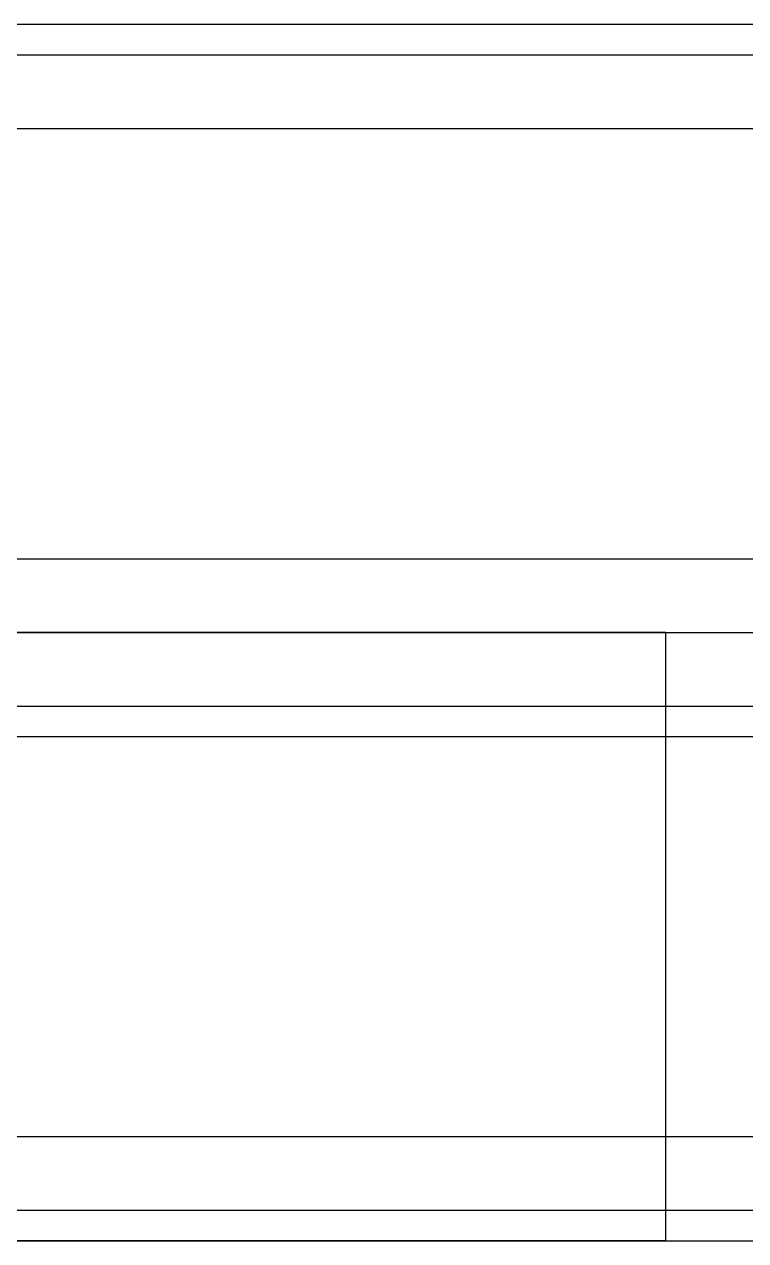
# Model space of a CAD drawing. Header units: millimetres. Extents: x -2000 to 0, y -2 to 2.
# Drawn here: x -774.852 to -772.036, y -2.375 to 2.375 of the extents above; entities that cross this region are included whole.
import ezdxf

# ---------------------------------------------------------------- set-up
doc = ezdxf.new("R2010")
doc.units = ezdxf.units.MM
doc.header["$MEASUREMENT"] = 0
doc.layers.add('2 Meter Open Rail', color=7, linetype='Continuous')

msp = doc.modelspace()

# ---------------------------------------------------------------- linework, layer by layer
at = {"layer": '2 Meter Open Rail', "lineweight": 30}
for p, q in [((-1000, 2.375, 69.9355), (0, 2.375, 69.9355)), ((-2000, 2.375, 20.122), (0, 2.375, 20.122)), ((-2000, 2.375, 19.9355), (0, 2.375, 19.9355)), ((-1000, 2.375, 70.122), (0, 2.375, 70.122)), ((-2000, 2.256, 20.4094), (0, 2.256, 20.4094)), ((-1000, 2.256, 70.4094), (0, 2.256, 70.4094)), ((-2000, 1.9686, 19.5291), (0, 1.9686, 19.5291)), ((-1000, 1.9686, 69.5291), (0, 1.9686, 69.5291)), ((-2000, 0.2874, 22.378), (0, 0.2874, 22.378)), ((-1000, 0.2874, 72.378), (0, 0.2874, 72.378)), ((-2000, 0, 19.5291), (0, 0, 19.5291)), ((-1000, 0, 69.5291), (0, 0, 69.5291)), ((-774.8221, 0, 65.7483), (-774.8819, 0, 65.7517)), ((-774.7619, 0, 65.7436), (-774.8221, 0, 65.7483)), ((-774.7013, 0, 65.7374), (-774.7619, 0, 65.7436)), ((-774.6404, 0, 65.7298), (-774.7013, 0, 65.7374)), ((-774.5792, 0, 65.7207), (-774.6404, 0, 65.7298)), ((-774.5178, 0, 65.7101), (-774.5792, 0, 65.7207)), ((-774.4562, 0, 65.6979), (-774.5178, 0, 65.7101)), ((-774.3945, 0, 65.6842), (-774.4562, 0, 65.6979)), ((-774.3327, 0, 65.6689), (-774.3945, 0, 65.6842)), ((-774.2708, 0, 65.652), (-774.3327, 0, 65.6689)), ((-774.209, 0, 65.6335), (-774.2708, 0, 65.652)), ((-774.1474, 0, 65.6134), (-774.209, 0, 65.6335)), ((-774.0858, 0, 65.5916), (-774.1474, 0, 65.6134)), ((-774.0245, 0, 65.5682), (-774.0858, 0, 65.5916)), ((-773.9635, 0, 65.5432), (-774.0245, 0, 65.5682)), ((-773.9029, 0, 65.5165), (-773.9635, 0, 65.5432)), ((-773.8426, 0, 65.4882), (-773.9029, 0, 65.5165)), ((-773.7829, 0, 65.4583), (-773.8426, 0, 65.4882)), ((-773.7236, 0, 65.4267), (-773.7829, 0, 65.4583)), ((-773.665, 0, 65.3935), (-773.7236, 0, 65.4267)), ((-773.6071, 0, 65.3587), (-773.665, 0, 65.3935)), ((-773.5499, 0, 65.3223), (-773.6071, 0, 65.3587)), ((-773.4935, 0, 65.2844), (-773.5499, 0, 65.3223)), ((-773.438, 0, 65.245), (-773.4935, 0, 65.2844)), ((-773.3833, 0, 65.204), (-773.438, 0, 65.245)), ((-773.3297, 0, 65.1616), (-773.3833, 0, 65.204)), ((-773.2771, 0, 65.1178), (-773.3297, 0, 65.1616)), ((-773.2256, 0, 65.0726), (-773.2771, 0, 65.1178)), ((-773.1753, 0, 65.026), (-773.2256, 0, 65.0726)), ((-773.1262, 0, 64.9781), (-773.1753, 0, 65.026)), ((-773.0783, 0, 64.929), (-773.1262, 0, 64.9781)), ((-773.0317, 0, 64.8787), (-773.0783, 0, 64.929)), ((-772.9865, 0, 64.8272), (-773.0317, 0, 64.8787)), ((-772.9427, 0, 64.7746), (-772.9865, 0, 64.8272)), ((-772.9003, 0, 64.721), (-772.9427, 0, 64.7746)), ((-772.8593, 0, 64.6663), (-772.9003, 0, 64.721)), ((-772.8199, 0, 64.6108), (-772.8593, 0, 64.6663)), ((-772.782, 0, 64.5544), (-772.8199, 0, 64.6108)), ((-772.7456, 0, 64.4972), (-772.782, 0, 64.5544)), ((-772.7108, 0, 64.4393), (-772.7456, 0, 64.4972)), ((-772.6776, 0, 64.3807), (-772.7108, 0, 64.4393)), ((-772.646, 0, 64.3214), (-772.6776, 0, 64.3807)), ((-772.6161, 0, 64.2617), (-772.646, 0, 64.3214)), ((-772.5878, 0, 64.2014), (-772.6161, 0, 64.2617)), ((-772.5611, 0, 64.1408), (-772.5878, 0, 64.2014)), ((-772.5361, 0, 64.0798), (-772.5611, 0, 64.1408)), ((-772.5127, 0, 64.0185), (-772.5361, 0, 64.0798)), ((-772.4909, 0, 63.9569), (-772.5127, 0, 64.0185)), ((-772.4708, 0, 63.8953), (-772.4909, 0, 63.9569)), ((-772.4523, 0, 63.8335), (-772.4708, 0, 63.8953)), ((-772.4354, 0, 63.7716), (-772.4523, 0, 63.8335)), ((-772.4201, 0, 63.7098), (-772.4354, 0, 63.7716)), ((-772.4064, 0, 63.6481), (-772.4201, 0, 63.7098)), ((-772.3942, 0, 63.5865), (-772.4064, 0, 63.6481)), ((-772.3836, 0, 63.5251), (-772.3942, 0, 63.5865)), ((-772.3745, 0, 63.4639), (-772.3836, 0, 63.5251)), ((-772.3669, 0, 63.403), (-772.3745, 0, 63.4639)), ((-772.3607, 0, 63.3424), (-772.3669, 0, 63.403)), ((-772.356, 0, 63.2822), (-772.3607, 0, 63.3424)), ((-772.3526, 0, 63.2224), (-772.356, 0, 63.2822)), ((-772.3507, 0, 63.1631), (-772.3526, 0, 63.2224)), ((-772.35, 0, 56.4043), (-772.3507, 0, 63.1631)), ((-2000, 0, 0.4064), (0, 0, 0.4064)), ((-1000, 0, 50.4064), (0, 0, 50.4064)), ((-774.8221, 0, 15.7483), (-774.8819, 0, 15.7517)), ((-774.8819, 0, 3.7569), (-774.8221, 0, 3.7603)), ((-774.8819, 0, 53.7569), (-774.8221, 0, 53.7603)), ((-774.7619, 0, 15.7436), (-774.8221, 0, 15.7483)), ((-774.8221, 0, 3.7603), (-774.7619, 0, 3.765)), ((-774.8221, 0, 53.7603), (-774.7619, 0, 53.765)), ((-774.7013, 0, 15.7374), (-774.7619, 0, 15.7436)), ((-774.7619, 0, 3.765), (-774.7013, 0, 3.7712)), ((-774.7619, 0, 53.765), (-774.7013, 0, 53.7712)), ((-774.6404, 0, 15.7298), (-774.7013, 0, 15.7374)), ((-774.7013, 0, 3.7712), (-774.6404, 0, 3.7788)), ((-774.7013, 0, 53.7712), (-774.6404, 0, 53.7788)), ((-774.5792, 0, 15.7207), (-774.6404, 0, 15.7298)), ((-774.6404, 0, 3.7788), (-774.5792, 0, 3.7879)), ((-774.6404, 0, 53.7788), (-774.5792, 0, 53.7879)), ((-774.5178, 0, 15.7101), (-774.5792, 0, 15.7207)), ((-774.5792, 0, 3.7879), (-774.5178, 0, 3.7985)), ((-774.5792, 0, 53.7879), (-774.5178, 0, 53.7985)), ((-774.4562, 0, 15.6979), (-774.5178, 0, 15.7101)), ((-774.5178, 0, 3.7985), (-774.4562, 0, 3.8107)), ((-774.5178, 0, 53.7985), (-774.4562, 0, 53.8107)), ((-774.3945, 0, 15.6842), (-774.4562, 0, 15.6979)), ((-774.4562, 0, 3.8107), (-774.3945, 0, 3.8244)), ((-774.4562, 0, 53.8107), (-774.3945, 0, 53.8244)), ((-774.3327, 0, 15.6689), (-774.3945, 0, 15.6842)), ((-774.3945, 0, 3.8244), (-774.3327, 0, 3.8397)), ((-774.3945, 0, 53.8244), (-774.3327, 0, 53.8397)), ((-774.2708, 0, 15.652), (-774.3327, 0, 15.6689)), ((-774.3327, 0, 3.8397), (-774.2708, 0, 3.8566)), ((-774.3327, 0, 53.8397), (-774.2708, 0, 53.8566)), ((-774.209, 0, 15.6335), (-774.2708, 0, 15.652)), ((-774.2708, 0, 3.8566), (-774.209, 0, 3.8751)), ((-774.2708, 0, 53.8566), (-774.209, 0, 53.8751)), ((-774.1474, 0, 15.6134), (-774.209, 0, 15.6335)), ((-774.209, 0, 3.8751), (-774.1474, 0, 3.8952)), ((-774.209, 0, 53.8751), (-774.1474, 0, 53.8952)), ((-774.0858, 0, 15.5916), (-774.1474, 0, 15.6134)), ((-774.1474, 0, 3.8952), (-774.0858, 0, 3.917)), ((-774.1474, 0, 53.8952), (-774.0858, 0, 53.917)), ((-774.0245, 0, 15.5682), (-774.0858, 0, 15.5916)), ((-774.0858, 0, 3.917), (-774.0245, 0, 3.9404)), ((-774.0858, 0, 53.917), (-774.0245, 0, 53.9404)), ((-773.9635, 0, 15.5432), (-774.0245, 0, 15.5682)), ((-774.0245, 0, 3.9404), (-773.9635, 0, 3.9654)), ((-774.0245, 0, 53.9404), (-773.9635, 0, 53.9654)), ((-773.9029, 0, 15.5165), (-773.9635, 0, 15.5432)), ((-773.9635, 0, 3.9654), (-773.9029, 0, 3.9921)), ((-773.9635, 0, 53.9654), (-773.9029, 0, 53.9921)), ((-773.8426, 0, 15.4882), (-773.9029, 0, 15.5165)), ((-773.9029, 0, 3.9921), (-773.8426, 0, 4.0204)), ((-773.9029, 0, 53.9921), (-773.8426, 0, 54.0204)), ((-773.7829, 0, 15.4583), (-773.8426, 0, 15.4882)), ((-773.8426, 0, 4.0204), (-773.7829, 0, 4.0503)), ((-773.8426, 0, 54.0204), (-773.7829, 0, 54.0503)), ((-773.7236, 0, 15.4267), (-773.7829, 0, 15.4583)), ((-773.7829, 0, 4.0503), (-773.7236, 0, 4.0819)), ((-773.7829, 0, 54.0503), (-773.7236, 0, 54.0819)), ((-773.665, 0, 15.3935), (-773.7236, 0, 15.4267)), ((-773.7236, 0, 4.0819), (-773.665, 0, 4.1151)), ((-773.7236, 0, 54.0819), (-773.665, 0, 54.1151)), ((-773.6071, 0, 15.3587), (-773.665, 0, 15.3935)), ((-773.665, 0, 4.1151), (-773.6071, 0, 4.1499)), ((-773.665, 0, 54.1151), (-773.6071, 0, 54.1499)), ((-773.5499, 0, 15.3223), (-773.6071, 0, 15.3587)), ((-773.6071, 0, 4.1499), (-773.5499, 0, 4.1863)), ((-773.6071, 0, 54.1499), (-773.5499, 0, 54.1863)), ((-773.4935, 0, 15.2844), (-773.5499, 0, 15.3223)), ((-773.5499, 0, 4.1863), (-773.4935, 0, 4.2242)), ((-773.5499, 0, 54.1863), (-773.4935, 0, 54.2242)), ((-773.438, 0, 15.245), (-773.4935, 0, 15.2844)), ((-773.4935, 0, 4.2242), (-773.438, 0, 4.2636)), ((-773.4935, 0, 54.2242), (-773.438, 0, 54.2636)), ((-773.3833, 0, 15.204), (-773.438, 0, 15.245)), ((-773.438, 0, 4.2636), (-773.3833, 0, 4.3046)), ((-773.438, 0, 54.2636), (-773.3833, 0, 54.3046)), ((-773.3297, 0, 15.1616), (-773.3833, 0, 15.204)), ((-773.3833, 0, 4.3046), (-773.3297, 0, 4.347)), ((-773.3833, 0, 54.3046), (-773.3297, 0, 54.347)), ((-773.2771, 0, 15.1178), (-773.3297, 0, 15.1616)), ((-773.3297, 0, 4.347), (-773.2771, 0, 4.3908)), ((-773.3297, 0, 54.347), (-773.2771, 0, 54.3908)), ((-773.2256, 0, 15.0726), (-773.2771, 0, 15.1178)), ((-773.2771, 0, 4.3908), (-773.2256, 0, 4.436)), ((-773.2771, 0, 54.3908), (-773.2256, 0, 54.436)), ((-773.1753, 0, 15.026), (-773.2256, 0, 15.0726)), ((-773.2256, 0, 4.436), (-773.1753, 0, 4.4826)), ((-773.2256, 0, 54.436), (-773.1753, 0, 54.4826)), ((-773.1262, 0, 14.9781), (-773.1753, 0, 15.026)), ((-773.1753, 0, 4.4826), (-773.1262, 0, 4.5305)), ((-773.1753, 0, 54.4826), (-773.1262, 0, 54.5305)), ((-773.0783, 0, 14.929), (-773.1262, 0, 14.9781)), ((-773.1262, 0, 4.5305), (-773.0783, 0, 4.5796)), ((-773.1262, 0, 54.5305), (-773.0783, 0, 54.5796)), ((-773.0317, 0, 14.8787), (-773.0783, 0, 14.929)), ((-773.0783, 0, 4.5796), (-773.0317, 0, 4.6299)), ((-773.0783, 0, 54.5796), (-773.0317, 0, 54.6299)), ((-772.9865, 0, 14.8272), (-773.0317, 0, 14.8787)), ((-773.0317, 0, 4.6299), (-772.9865, 0, 4.6814)), ((-773.0317, 0, 54.6299), (-772.9865, 0, 54.6814)), ((-772.9427, 0, 14.7746), (-772.9865, 0, 14.8272)), ((-772.9865, 0, 4.6814), (-772.9427, 0, 4.734)), ((-772.9865, 0, 54.6814), (-772.9427, 0, 54.734)), ((-772.9003, 0, 14.721), (-772.9427, 0, 14.7746)), ((-772.9427, 0, 4.734), (-772.9003, 0, 4.7876)), ((-772.9427, 0, 54.734), (-772.9003, 0, 54.7876)), ((-772.8593, 0, 14.6663), (-772.9003, 0, 14.721)), ((-772.9003, 0, 4.7876), (-772.8593, 0, 4.8423)), ((-772.9003, 0, 54.7876), (-772.8593, 0, 54.8423)), ((-772.8199, 0, 14.6108), (-772.8593, 0, 14.6663)), ((-772.8593, 0, 4.8423), (-772.8199, 0, 4.8978)), ((-772.8593, 0, 54.8423), (-772.8199, 0, 54.8978)), ((-772.782, 0, 14.5544), (-772.8199, 0, 14.6108)), ((-772.8199, 0, 4.8978), (-772.782, 0, 4.9542)), ((-772.8199, 0, 54.8978), (-772.782, 0, 54.9542)), ((-772.7456, 0, 14.4972), (-772.782, 0, 14.5544)), ((-772.782, 0, 4.9542), (-772.7456, 0, 5.0114)), ((-772.782, 0, 54.9542), (-772.7456, 0, 55.0114)), ((-772.7108, 0, 14.4393), (-772.7456, 0, 14.4972)), ((-772.7456, 0, 5.0114), (-772.7108, 0, 5.0693)), ((-772.7456, 0, 55.0114), (-772.7108, 0, 55.0693)), ((-772.6776, 0, 14.3807), (-772.7108, 0, 14.4393)), ((-772.7108, 0, 5.0693), (-772.6776, 0, 5.1279)), ((-772.7108, 0, 55.0693), (-772.6776, 0, 55.1279)), ((-772.646, 0, 14.3214), (-772.6776, 0, 14.3807)), ((-772.6776, 0, 5.1279), (-772.646, 0, 5.1872)), ((-772.6776, 0, 55.1279), (-772.646, 0, 55.1872)), ((-772.6161, 0, 14.2617), (-772.646, 0, 14.3214)), ((-772.646, 0, 5.1872), (-772.6161, 0, 5.2469)), ((-772.646, 0, 55.1872), (-772.6161, 0, 55.2469)), ((-772.5878, 0, 14.2014), (-772.6161, 0, 14.2617)), ((-772.6161, 0, 5.2469), (-772.5878, 0, 5.3072)), ((-772.6161, 0, 55.2469), (-772.5878, 0, 55.3072)), ((-772.5611, 0, 14.1408), (-772.5878, 0, 14.2014)), ((-772.5878, 0, 5.3072), (-772.5611, 0, 5.3678)), ((-772.5878, 0, 55.3072), (-772.5611, 0, 55.3678)), ((-772.5361, 0, 14.0798), (-772.5611, 0, 14.1408)), ((-772.5611, 0, 5.3678), (-772.5361, 0, 5.4288)), ((-772.5611, 0, 55.3678), (-772.5361, 0, 55.4288)), ((-772.5127, 0, 14.0185), (-772.5361, 0, 14.0798)), ((-772.5361, 0, 5.4288), (-772.5127, 0, 5.4901)), ((-772.5361, 0, 55.4288), (-772.5127, 0, 55.4901)), ((-772.4909, 0, 13.9569), (-772.5127, 0, 14.0185)), ((-772.5127, 0, 5.4901), (-772.4909, 0, 5.5517)), ((-772.5127, 0, 55.4901), (-772.4909, 0, 55.5517)), ((-772.4708, 0, 13.8953), (-772.4909, 0, 13.9569)), ((-772.4909, 0, 5.5517), (-772.4708, 0, 5.6133)), ((-772.4909, 0, 55.5517), (-772.4708, 0, 55.6133)), ((-772.4523, 0, 13.8335), (-772.4708, 0, 13.8953)), ((-772.4708, 0, 5.6133), (-772.4523, 0, 5.6751)), ((-772.4708, 0, 55.6133), (-772.4523, 0, 55.6751)), ((-772.4354, 0, 13.7716), (-772.4523, 0, 13.8335)), ((-772.4523, 0, 5.6751), (-772.4354, 0, 5.737)), ((-772.4523, 0, 55.6751), (-772.4354, 0, 55.737)), ((-772.4201, 0, 13.7098), (-772.4354, 0, 13.7716)), ((-772.4354, 0, 5.737), (-772.4201, 0, 5.7988)), ((-772.4354, 0, 55.737), (-772.4201, 0, 55.7988)), ((-772.4064, 0, 13.6481), (-772.4201, 0, 13.7098)), ((-772.4201, 0, 5.7988), (-772.4064, 0, 5.8605)), ((-772.4201, 0, 55.7988), (-772.4064, 0, 55.8605)), ((-772.3942, 0, 13.5865), (-772.4064, 0, 13.6481)), ((-772.4064, 0, 5.8605), (-772.3942, 0, 5.9221)), ((-772.4064, 0, 55.8605), (-772.3942, 0, 55.9221)), ((-772.3836, 0, 13.5251), (-772.3942, 0, 13.5865)), ((-772.3942, 0, 5.9221), (-772.3836, 0, 5.9835)), ((-772.3942, 0, 55.9221), (-772.3836, 0, 55.9835)), ((-772.3745, 0, 13.4639), (-772.3836, 0, 13.5251)), ((-772.3836, 0, 5.9835), (-772.3745, 0, 6.0447)), ((-772.3836, 0, 55.9835), (-772.3745, 0, 56.0447)), ((-772.3669, 0, 13.403), (-772.3745, 0, 13.4639)), ((-772.3745, 0, 6.0447), (-772.3669, 0, 6.1056)), ((-772.3745, 0, 56.0447), (-772.3669, 0, 56.1056)), ((-772.3607, 0, 13.3424), (-772.3669, 0, 13.403)), ((-772.3669, 0, 6.1056), (-772.3607, 0, 6.1662)), ((-772.3669, 0, 56.1056), (-772.3607, 0, 56.1662)), ((-772.356, 0, 13.2822), (-772.3607, 0, 13.3424)), ((-772.3607, 0, 6.1662), (-772.356, 0, 6.2264)), ((-772.3607, 0, 56.1662), (-772.356, 0, 56.2264)), ((-772.3526, 0, 13.2224), (-772.356, 0, 13.2822)), ((-772.356, 0, 6.2264), (-772.3526, 0, 6.2862)), ((-772.356, 0, 56.2264), (-772.3526, 0, 56.2862)), ((-772.3507, 0, 13.1631), (-772.3526, 0, 13.2224)), ((-772.3526, 0, 6.2862), (-772.3507, 0, 6.3455)), ((-772.3526, 0, 56.2862), (-772.3507, 0, 56.3455)), ((-772.35, 0, 6.4043), (-772.3507, 0, 13.1631)), ((-772.3507, 0, 6.3455), (-772.35, 0, 6.4043)), ((-772.3507, 0, 56.3455), (-772.35, 0, 56.4043)), ((-772.35, 0, 6.4043), (-772.35, -2.375, 6.4043)), ((-772.35, 0, 13.1043), (-772.35, -2.375, 13.1043)), ((-772.35, 0, 56.4043), (-772.35, -2.375, 56.4043)), ((-772.35, 0, 63.1043), (-772.35, -2.375, 63.1043)), ((-2000, -0.2874, 22.378), (0, -0.2874, 22.378)), ((-1000, -0.2874, 72.378), (0, -0.2874, 72.378)), ((-2000, -0.4064), (0, -0.4064)), ((-1000, -0.4064, 50), (0, -0.4064, 50)), ((-2000, -1.9686), (0, -1.9686)), ((-1000, -1.9686, 50), (0, -1.9686, 50)), ((-2000, -2.256, 20.4094), (0, -2.256, 20.4094)), ((-1000, -2.256, 70.4094), (0, -2.256, 70.4094)), ((-2000, -2.375, 0.4064), (0, -2.375, 0.4064)), ((-2000, -2.375, 20.122), (0, -2.375, 20.122)), ((-1000, -2.375, 50.4064), (0, -2.375, 50.4064)), ((-1000, -2.375, 70.122), (0, -2.375, 70.122)), ((-774.8221, -2.375, 3.7603), (-774.8819, -2.375, 3.7569)), ((-774.8819, -2.375, 15.7517), (-774.8221, -2.375, 15.7483)), ((-774.8221, -2.375, 53.7603), (-774.8819, -2.375, 53.7569)), ((-774.8819, -2.375, 65.7517), (-774.8221, -2.375, 65.7483)), ((-774.7619, -2.375, 3.765), (-774.8221, -2.375, 3.7603)), ((-774.8221, -2.375, 15.7483), (-774.7619, -2.375, 15.7436)), ((-774.7619, -2.375, 53.765), (-774.8221, -2.375, 53.7603)), ((-774.8221, -2.375, 65.7483), (-774.7619, -2.375, 65.7436)), ((-774.7013, -2.375, 3.7712), (-774.7619, -2.375, 3.765)), ((-774.7619, -2.375, 15.7436), (-774.7013, -2.375, 15.7374)), ((-774.7013, -2.375, 53.7712), (-774.7619, -2.375, 53.765)), ((-774.7619, -2.375, 65.7436), (-774.7013, -2.375, 65.7374)), ((-774.6404, -2.375, 3.7788), (-774.7013, -2.375, 3.7712)), ((-774.7013, -2.375, 15.7374), (-774.6404, -2.375, 15.7298)), ((-774.6404, -2.375, 53.7788), (-774.7013, -2.375, 53.7712)), ((-774.7013, -2.375, 65.7374), (-774.6404, -2.375, 65.7298)), ((-774.5792, -2.375, 3.7879), (-774.6404, -2.375, 3.7788)), ((-774.6404, -2.375, 15.7298), (-774.5792, -2.375, 15.7207)), ((-774.5792, -2.375, 53.7879), (-774.6404, -2.375, 53.7788)), ((-774.6404, -2.375, 65.7298), (-774.5792, -2.375, 65.7207)), ((-774.5178, -2.375, 3.7985), (-774.5792, -2.375, 3.7879)), ((-774.5792, -2.375, 15.7207), (-774.5178, -2.375, 15.7101)), ((-774.5178, -2.375, 53.7985), (-774.5792, -2.375, 53.7879)), ((-774.5792, -2.375, 65.7207), (-774.5178, -2.375, 65.7101)), ((-774.4562, -2.375, 3.8107), (-774.5178, -2.375, 3.7985)), ((-774.5178, -2.375, 15.7101), (-774.4562, -2.375, 15.6979)), ((-774.4562, -2.375, 53.8107), (-774.5178, -2.375, 53.7985)), ((-774.5178, -2.375, 65.7101), (-774.4562, -2.375, 65.6979)), ((-774.3945, -2.375, 3.8244), (-774.4562, -2.375, 3.8107)), ((-774.4562, -2.375, 15.6979), (-774.3945, -2.375, 15.6842)), ((-774.3945, -2.375, 53.8244), (-774.4562, -2.375, 53.8107)), ((-774.4562, -2.375, 65.6979), (-774.3945, -2.375, 65.6842)), ((-774.3327, -2.375, 3.8397), (-774.3945, -2.375, 3.8244)), ((-774.3945, -2.375, 15.6842), (-774.3327, -2.375, 15.6689)), ((-774.3327, -2.375, 53.8397), (-774.3945, -2.375, 53.8244)), ((-774.3945, -2.375, 65.6842), (-774.3327, -2.375, 65.6689)), ((-774.2708, -2.375, 3.8566), (-774.3327, -2.375, 3.8397)), ((-774.3327, -2.375, 15.6689), (-774.2708, -2.375, 15.652)), ((-774.2708, -2.375, 53.8566), (-774.3327, -2.375, 53.8397)), ((-774.3327, -2.375, 65.6689), (-774.2708, -2.375, 65.652)), ((-774.209, -2.375, 3.8751), (-774.2708, -2.375, 3.8566)), ((-774.2708, -2.375, 15.652), (-774.209, -2.375, 15.6335)), ((-774.209, -2.375, 53.8751), (-774.2708, -2.375, 53.8566)), ((-774.2708, -2.375, 65.652), (-774.209, -2.375, 65.6335)), ((-774.1474, -2.375, 3.8952), (-774.209, -2.375, 3.8751)), ((-774.209, -2.375, 15.6335), (-774.1474, -2.375, 15.6134)), ((-774.1474, -2.375, 53.8952), (-774.209, -2.375, 53.8751)), ((-774.209, -2.375, 65.6335), (-774.1474, -2.375, 65.6134)), ((-774.0858, -2.375, 3.917), (-774.1474, -2.375, 3.8952)), ((-774.1474, -2.375, 15.6134), (-774.0858, -2.375, 15.5916)), ((-774.0858, -2.375, 53.917), (-774.1474, -2.375, 53.8952)), ((-774.1474, -2.375, 65.6134), (-774.0858, -2.375, 65.5916)), ((-774.0245, -2.375, 3.9404), (-774.0858, -2.375, 3.917)), ((-774.0858, -2.375, 15.5916), (-774.0245, -2.375, 15.5682)), ((-774.0245, -2.375, 53.9404), (-774.0858, -2.375, 53.917)), ((-774.0858, -2.375, 65.5916), (-774.0245, -2.375, 65.5682)), ((-773.9635, -2.375, 3.9654), (-774.0245, -2.375, 3.9404)), ((-774.0245, -2.375, 15.5682), (-773.9635, -2.375, 15.5432)), ((-773.9635, -2.375, 53.9654), (-774.0245, -2.375, 53.9404)), ((-774.0245, -2.375, 65.5682), (-773.9635, -2.375, 65.5432)), ((-773.9029, -2.375, 3.9921), (-773.9635, -2.375, 3.9654)), ((-773.9635, -2.375, 15.5432), (-773.9029, -2.375, 15.5165)), ((-773.9029, -2.375, 53.9921), (-773.9635, -2.375, 53.9654)), ((-773.9635, -2.375, 65.5432), (-773.9029, -2.375, 65.5165)), ((-773.8426, -2.375, 4.0204), (-773.9029, -2.375, 3.9921)), ((-773.9029, -2.375, 15.5165), (-773.8426, -2.375, 15.4882)), ((-773.8426, -2.375, 54.0204), (-773.9029, -2.375, 53.9921)), ((-773.9029, -2.375, 65.5165), (-773.8426, -2.375, 65.4882)), ((-773.7829, -2.375, 4.0503), (-773.8426, -2.375, 4.0204)), ((-773.8426, -2.375, 15.4882), (-773.7829, -2.375, 15.4583)), ((-773.7829, -2.375, 54.0503), (-773.8426, -2.375, 54.0204)), ((-773.8426, -2.375, 65.4882), (-773.7829, -2.375, 65.4583)), ((-773.7236, -2.375, 4.0819), (-773.7829, -2.375, 4.0503)), ((-773.7829, -2.375, 15.4583), (-773.7236, -2.375, 15.4267)), ((-773.7236, -2.375, 54.0819), (-773.7829, -2.375, 54.0503)), ((-773.7829, -2.375, 65.4583), (-773.7236, -2.375, 65.4267)), ((-773.665, -2.375, 4.1151), (-773.7236, -2.375, 4.0819)), ((-773.7236, -2.375, 15.4267), (-773.665, -2.375, 15.3935)), ((-773.665, -2.375, 54.1151), (-773.7236, -2.375, 54.0819)), ((-773.7236, -2.375, 65.4267), (-773.665, -2.375, 65.3935)), ((-773.6071, -2.375, 4.1499), (-773.665, -2.375, 4.1151)), ((-773.665, -2.375, 15.3935), (-773.6071, -2.375, 15.3587)), ((-773.6071, -2.375, 54.1499), (-773.665, -2.375, 54.1151)), ((-773.665, -2.375, 65.3935), (-773.6071, -2.375, 65.3587)), ((-773.5499, -2.375, 4.1863), (-773.6071, -2.375, 4.1499)), ((-773.6071, -2.375, 15.3587), (-773.5499, -2.375, 15.3223)), ((-773.5499, -2.375, 54.1863), (-773.6071, -2.375, 54.1499)), ((-773.6071, -2.375, 65.3587), (-773.5499, -2.375, 65.3223)), ((-773.4935, -2.375, 4.2242), (-773.5499, -2.375, 4.1863)), ((-773.5499, -2.375, 15.3223), (-773.4935, -2.375, 15.2844)), ((-773.4935, -2.375, 54.2242), (-773.5499, -2.375, 54.1863)), ((-773.5499, -2.375, 65.3223), (-773.4935, -2.375, 65.2844)), ((-773.438, -2.375, 4.2636), (-773.4935, -2.375, 4.2242)), ((-773.4935, -2.375, 15.2844), (-773.438, -2.375, 15.245)), ((-773.438, -2.375, 54.2636), (-773.4935, -2.375, 54.2242)), ((-773.4935, -2.375, 65.2844), (-773.438, -2.375, 65.245)), ((-773.3833, -2.375, 4.3046), (-773.438, -2.375, 4.2636)), ((-773.438, -2.375, 15.245), (-773.3833, -2.375, 15.204)), ((-773.3833, -2.375, 54.3046), (-773.438, -2.375, 54.2636)), ((-773.438, -2.375, 65.245), (-773.3833, -2.375, 65.204)), ((-773.3297, -2.375, 4.347), (-773.3833, -2.375, 4.3046)), ((-773.3833, -2.375, 15.204), (-773.3297, -2.375, 15.1616)), ((-773.3297, -2.375, 54.347), (-773.3833, -2.375, 54.3046)), ((-773.3833, -2.375, 65.204), (-773.3297, -2.375, 65.1616)), ((-773.2771, -2.375, 4.3908), (-773.3297, -2.375, 4.347)), ((-773.3297, -2.375, 15.1616), (-773.2771, -2.375, 15.1178)), ((-773.2771, -2.375, 54.3908), (-773.3297, -2.375, 54.347)), ((-773.3297, -2.375, 65.1616), (-773.2771, -2.375, 65.1178)), ((-773.2256, -2.375, 4.436), (-773.2771, -2.375, 4.3908)), ((-773.2771, -2.375, 15.1178), (-773.2256, -2.375, 15.0726)), ((-773.2256, -2.375, 54.436), (-773.2771, -2.375, 54.3908)), ((-773.2771, -2.375, 65.1178), (-773.2256, -2.375, 65.0726)), ((-773.1753, -2.375, 4.4826), (-773.2256, -2.375, 4.436)), ((-773.2256, -2.375, 15.0726), (-773.1753, -2.375, 15.026)), ((-773.1753, -2.375, 54.4826), (-773.2256, -2.375, 54.436)), ((-773.2256, -2.375, 65.0726), (-773.1753, -2.375, 65.026)), ((-773.1262, -2.375, 4.5305), (-773.1753, -2.375, 4.4826)), ((-773.1753, -2.375, 15.026), (-773.1262, -2.375, 14.9781)), ((-773.1262, -2.375, 54.5305), (-773.1753, -2.375, 54.4826)), ((-773.1753, -2.375, 65.026), (-773.1262, -2.375, 64.9781)), ((-773.0783, -2.375, 4.5796), (-773.1262, -2.375, 4.5305)), ((-773.1262, -2.375, 14.9781), (-773.0783, -2.375, 14.929)), ((-773.0783, -2.375, 54.5796), (-773.1262, -2.375, 54.5305)), ((-773.1262, -2.375, 64.9781), (-773.0783, -2.375, 64.929)), ((-773.0317, -2.375, 4.6299), (-773.0783, -2.375, 4.5796)), ((-773.0783, -2.375, 14.929), (-773.0317, -2.375, 14.8787)), ((-773.0317, -2.375, 54.6299), (-773.0783, -2.375, 54.5796)), ((-773.0783, -2.375, 64.929), (-773.0317, -2.375, 64.8787)), ((-772.9865, -2.375, 4.6814), (-773.0317, -2.375, 4.6299)), ((-773.0317, -2.375, 14.8787), (-772.9865, -2.375, 14.8272)), ((-772.9865, -2.375, 54.6814), (-773.0317, -2.375, 54.6299)), ((-773.0317, -2.375, 64.8787), (-772.9865, -2.375, 64.8272)), ((-772.9427, -2.375, 4.734), (-772.9865, -2.375, 4.6814)), ((-772.9865, -2.375, 14.8272), (-772.9427, -2.375, 14.7746)), ((-772.9427, -2.375, 54.734), (-772.9865, -2.375, 54.6814)), ((-772.9865, -2.375, 64.8272), (-772.9427, -2.375, 64.7746)), ((-772.9003, -2.375, 4.7876), (-772.9427, -2.375, 4.734)), ((-772.9427, -2.375, 14.7746), (-772.9003, -2.375, 14.721)), ((-772.9003, -2.375, 54.7876), (-772.9427, -2.375, 54.734)), ((-772.9427, -2.375, 64.7746), (-772.9003, -2.375, 64.721)), ((-772.8593, -2.375, 4.8423), (-772.9003, -2.375, 4.7876)), ((-772.9003, -2.375, 14.721), (-772.8593, -2.375, 14.6663)), ((-772.8593, -2.375, 54.8423), (-772.9003, -2.375, 54.7876)), ((-772.9003, -2.375, 64.721), (-772.8593, -2.375, 64.6663)), ((-772.8199, -2.375, 4.8978), (-772.8593, -2.375, 4.8423)), ((-772.8593, -2.375, 14.6663), (-772.8199, -2.375, 14.6108)), ((-772.8199, -2.375, 54.8978), (-772.8593, -2.375, 54.8423)), ((-772.8593, -2.375, 64.6663), (-772.8199, -2.375, 64.6108)), ((-772.782, -2.375, 4.9542), (-772.8199, -2.375, 4.8978)), ((-772.8199, -2.375, 14.6108), (-772.782, -2.375, 14.5544)), ((-772.782, -2.375, 54.9542), (-772.8199, -2.375, 54.8978)), ((-772.8199, -2.375, 64.6108), (-772.782, -2.375, 64.5544)), ((-772.7456, -2.375, 5.0114), (-772.782, -2.375, 4.9542)), ((-772.782, -2.375, 14.5544), (-772.7456, -2.375, 14.4972)), ((-772.7456, -2.375, 55.0114), (-772.782, -2.375, 54.9542)), ((-772.782, -2.375, 64.5544), (-772.7456, -2.375, 64.4972)), ((-772.7108, -2.375, 5.0693), (-772.7456, -2.375, 5.0114)), ((-772.7456, -2.375, 14.4972), (-772.7108, -2.375, 14.4393)), ((-772.7108, -2.375, 55.0693), (-772.7456, -2.375, 55.0114)), ((-772.7456, -2.375, 64.4972), (-772.7108, -2.375, 64.4393)), ((-772.6776, -2.375, 5.1279), (-772.7108, -2.375, 5.0693)), ((-772.7108, -2.375, 14.4393), (-772.6776, -2.375, 14.3807)), ((-772.6776, -2.375, 55.1279), (-772.7108, -2.375, 55.0693)), ((-772.7108, -2.375, 64.4393), (-772.6776, -2.375, 64.3807)), ((-772.646, -2.375, 5.1872), (-772.6776, -2.375, 5.1279)), ((-772.6776, -2.375, 14.3807), (-772.646, -2.375, 14.3214)), ((-772.646, -2.375, 55.1872), (-772.6776, -2.375, 55.1279)), ((-772.6776, -2.375, 64.3807), (-772.646, -2.375, 64.3214)), ((-772.6161, -2.375, 5.2469), (-772.646, -2.375, 5.1872)), ((-772.646, -2.375, 14.3214), (-772.6161, -2.375, 14.2617)), ((-772.6161, -2.375, 55.2469), (-772.646, -2.375, 55.1872)), ((-772.646, -2.375, 64.3214), (-772.6161, -2.375, 64.2617)), ((-772.5878, -2.375, 5.3072), (-772.6161, -2.375, 5.2469)), ((-772.6161, -2.375, 14.2617), (-772.5878, -2.375, 14.2014)), ((-772.5878, -2.375, 55.3072), (-772.6161, -2.375, 55.2469)), ((-772.6161, -2.375, 64.2617), (-772.5878, -2.375, 64.2014)), ((-772.5611, -2.375, 5.3678), (-772.5878, -2.375, 5.3072)), ((-772.5878, -2.375, 14.2014), (-772.5611, -2.375, 14.1408)), ((-772.5611, -2.375, 55.3678), (-772.5878, -2.375, 55.3072)), ((-772.5878, -2.375, 64.2014), (-772.5611, -2.375, 64.1408)), ((-772.5361, -2.375, 5.4288), (-772.5611, -2.375, 5.3678)), ((-772.5611, -2.375, 14.1408), (-772.5361, -2.375, 14.0798)), ((-772.5361, -2.375, 55.4288), (-772.5611, -2.375, 55.3678)), ((-772.5611, -2.375, 64.1408), (-772.5361, -2.375, 64.0798)), ((-772.5127, -2.375, 5.4901), (-772.5361, -2.375, 5.4288)), ((-772.5361, -2.375, 14.0798), (-772.5127, -2.375, 14.0185)), ((-772.5127, -2.375, 55.4901), (-772.5361, -2.375, 55.4288)), ((-772.5361, -2.375, 64.0798), (-772.5127, -2.375, 64.0185)), ((-772.4909, -2.375, 5.5517), (-772.5127, -2.375, 5.4901)), ((-772.5127, -2.375, 14.0185), (-772.4909, -2.375, 13.9569)), ((-772.4909, -2.375, 55.5517), (-772.5127, -2.375, 55.4901)), ((-772.5127, -2.375, 64.0185), (-772.4909, -2.375, 63.9569)), ((-772.4708, -2.375, 5.6133), (-772.4909, -2.375, 5.5517)), ((-772.4909, -2.375, 13.9569), (-772.4708, -2.375, 13.8953)), ((-772.4708, -2.375, 55.6133), (-772.4909, -2.375, 55.5517)), ((-772.4909, -2.375, 63.9569), (-772.4708, -2.375, 63.8953)), ((-772.4523, -2.375, 5.6751), (-772.4708, -2.375, 5.6133)), ((-772.4708, -2.375, 13.8953), (-772.4523, -2.375, 13.8335)), ((-772.4523, -2.375, 55.6751), (-772.4708, -2.375, 55.6133)), ((-772.4708, -2.375, 63.8953), (-772.4523, -2.375, 63.8335)), ((-772.4354, -2.375, 5.737), (-772.4523, -2.375, 5.6751)), ((-772.4523, -2.375, 13.8335), (-772.4354, -2.375, 13.7716)), ((-772.4354, -2.375, 55.737), (-772.4523, -2.375, 55.6751)), ((-772.4523, -2.375, 63.8335), (-772.4354, -2.375, 63.7716)), ((-772.4201, -2.375, 5.7988), (-772.4354, -2.375, 5.737)), ((-772.4354, -2.375, 13.7716), (-772.4201, -2.375, 13.7098)), ((-772.4201, -2.375, 55.7988), (-772.4354, -2.375, 55.737)), ((-772.4354, -2.375, 63.7716), (-772.4201, -2.375, 63.7098)), ((-772.4064, -2.375, 5.8605), (-772.4201, -2.375, 5.7988)), ((-772.4201, -2.375, 13.7098), (-772.4064, -2.375, 13.6481)), ((-772.4064, -2.375, 55.8605), (-772.4201, -2.375, 55.7988)), ((-772.4201, -2.375, 63.7098), (-772.4064, -2.375, 63.6481)), ((-772.3942, -2.375, 5.9221), (-772.4064, -2.375, 5.8605)), ((-772.4064, -2.375, 13.6481), (-772.3942, -2.375, 13.5865)), ((-772.3942, -2.375, 55.9221), (-772.4064, -2.375, 55.8605)), ((-772.4064, -2.375, 63.6481), (-772.3942, -2.375, 63.5865)), ((-772.3836, -2.375, 5.9835), (-772.3942, -2.375, 5.9221)), ((-772.3942, -2.375, 13.5865), (-772.3836, -2.375, 13.5251)), ((-772.3836, -2.375, 55.9835), (-772.3942, -2.375, 55.9221)), ((-772.3942, -2.375, 63.5865), (-772.3836, -2.375, 63.5251)), ((-772.3745, -2.375, 6.0447), (-772.3836, -2.375, 5.9835)), ((-772.3836, -2.375, 13.5251), (-772.3745, -2.375, 13.4639)), ((-772.3745, -2.375, 56.0447), (-772.3836, -2.375, 55.9835)), ((-772.3836, -2.375, 63.5251), (-772.3745, -2.375, 63.4639)), ((-772.3669, -2.375, 6.1056), (-772.3745, -2.375, 6.0447)), ((-772.3745, -2.375, 13.4639), (-772.3669, -2.375, 13.403)), ((-772.3669, -2.375, 56.1056), (-772.3745, -2.375, 56.0447)), ((-772.3745, -2.375, 63.4639), (-772.3669, -2.375, 63.403)), ((-772.3607, -2.375, 6.1662), (-772.3669, -2.375, 6.1056)), ((-772.3669, -2.375, 13.403), (-772.3607, -2.375, 13.3424)), ((-772.3607, -2.375, 56.1662), (-772.3669, -2.375, 56.1056)), ((-772.3669, -2.375, 63.403), (-772.3607, -2.375, 63.3424)), ((-772.356, -2.375, 6.2264), (-772.3607, -2.375, 6.1662)), ((-772.3607, -2.375, 13.3424), (-772.356, -2.375, 13.2822)), ((-772.356, -2.375, 56.2264), (-772.3607, -2.375, 56.1662)), ((-772.3607, -2.375, 63.3424), (-772.356, -2.375, 63.2822)), ((-772.3526, -2.375, 6.2862), (-772.356, -2.375, 6.2264)), ((-772.356, -2.375, 13.2822), (-772.3526, -2.375, 13.2224)), ((-772.3526, -2.375, 56.2862), (-772.356, -2.375, 56.2264)), ((-772.356, -2.375, 63.2822), (-772.3526, -2.375, 63.2224)), ((-772.3507, -2.375, 6.3455), (-772.3526, -2.375, 6.2862)), ((-772.3526, -2.375, 13.2224), (-772.3507, -2.375, 13.1631)), ((-772.3507, -2.375, 56.3455), (-772.3526, -2.375, 56.2862)), ((-772.3526, -2.375, 63.2224), (-772.3507, -2.375, 63.1631)), ((-772.35, -2.375, 6.4043), (-772.3507, -2.375, 6.3455)), ((-772.3507, -2.375, 13.1631), (-772.35, -2.375, 6.4043)), ((-772.35, -2.375, 56.4043), (-772.3507, -2.375, 56.3455)), ((-772.3507, -2.375, 63.1631), (-772.35, -2.375, 56.4043))]:
    msp.add_line(p, q, dxfattribs=at)

doc.saveas('drawing.dxf')
